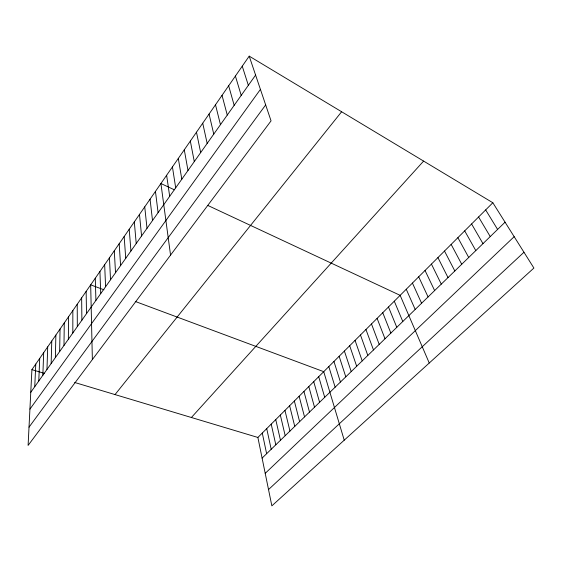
<?xml version="1.0" encoding="UTF-8"?>
<svg xmlns="http://www.w3.org/2000/svg" width="562" height="562" viewBox="0 0 562 562"><rect width="100%" height="100%" fill="white"/><g stroke="black" fill="none" stroke-linecap="round" stroke-linejoin="round"><path stroke-width="0.84" d="M72.821 332.971L72.849 310.575M68.374 339.244L68.529 316.813M63.991 345.433L64.258 322.967M59.656 351.545L60.043 329.051M55.371 357.587L55.877 335.057M51.149 363.551L51.767 341.001M46.969 369.445L47.7 346.866M42.845 375.261L43.681 352.662M38.771 381.008L39.712 358.387M34.746 386.691L35.785 364.05M31.908 369.641L28.1 445.413L271.053 120.865L249.205 56.137L31.908 369.641L44.602 373.449M30.769 392.304L255.605 75.083M29.927 409.129L260.424 89.379M29.02 427.176L265.671 104.918M115.027 394.587L341.626 111.754M191.389 417.503L423.608 161.09M257.881 437.454L492.839 202.749L533.9 268.046L271.853 505.863L257.881 437.454L74.676 382.476M262.103 458.107L505.062 222.187M265.215 473.337L514.174 236.672M268.524 489.565L523.967 252.254M103.935 289.788L90.679 284.85L92.365 359.568M135.273 301.464L323.733 371.672L344.232 440.179M174.368 189.808L160.915 183.521L170.553 255.113M208.024 205.537L400.144 295.345L429.249 363.024M249.205 56.137L492.839 202.749M485.666 209.914L497.602 229.429M478.585 216.988L490.24 236.581M471.595 223.971L482.976 243.634M464.697 230.863L475.803 250.596M457.875 237.67L468.722 257.473M451.146 244.4L461.732 264.259M444.493 251.038L454.827 270.961M437.924 257.6L448.012 277.579M431.44 264.084L441.282 284.119M425.027 270.484L434.637 290.568M418.697 276.813L428.075 296.947M412.438 283.065L421.591 303.241M406.256 289.24L415.185 309.458M394.285 301.197L402.792 321.499M388.49 306.985L396.793 327.323M382.757 312.711L390.864 333.076M377.095 318.373L385.005 338.767M371.489 323.972L379.209 344.394M365.946 329.501L373.484 349.957M360.467 334.98L367.815 355.458M355.051 340.389L362.216 360.895M349.69 345.749L356.68 366.269M344.387 351.046L351.208 371.587M339.139 356.287L345.792 376.842M242.25 66.175L248.341 85.326M333.947 361.471L340.439 382.041M328.812 366.6L335.142 387.19M235.408 76.053L241.203 95.4M318.71 376.695L324.717 397.306M313.737 381.661L319.588 402.287M228.664 85.775L234.171 105.312M308.812 386.579L314.516 407.211M303.944 391.44L309.5 412.087M222.032 95.343L227.259 115.07M299.125 396.259L304.534 416.906M294.355 401.022L299.623 421.676M215.499 104.771L220.459 124.666M289.627 405.743L294.755 426.396M284.955 410.408L289.95 431.068M280.333 415.03L285.187 435.691M209.064 114.058L213.764 134.114M275.752 419.603L280.473 440.271M271.214 424.134L275.809 444.795M202.727 123.197L207.167 143.415M266.725 428.616L271.193 449.277M262.285 433.056L266.627 453.717M196.482 132.203L200.676 152.576M190.335 141.076L194.29 161.589M184.28 149.815L187.996 170.469M178.309 158.428L181.8 179.208M172.429 166.914L175.695 187.82M166.626 175.274L169.682 196.307M155.449 191.41L158.098 212.654M150.054 199.187L152.513 220.536M144.736 206.865L147.005 228.305M139.488 214.431L141.575 235.963M134.311 221.906L136.222 243.522M129.204 229.268L130.939 250.968M124.167 236.539L125.733 258.316M119.193 243.718L120.591 265.566M114.283 250.8L115.526 272.718M109.442 257.782L110.524 279.771M104.658 264.681L105.593 286.732M99.938 271.495L100.724 293.596M95.28 278.218L95.919 300.375M86.141 291.404L86.499 313.666M81.652 297.874L81.883 320.185M77.226 304.267L77.324 326.62"/></g></svg>
